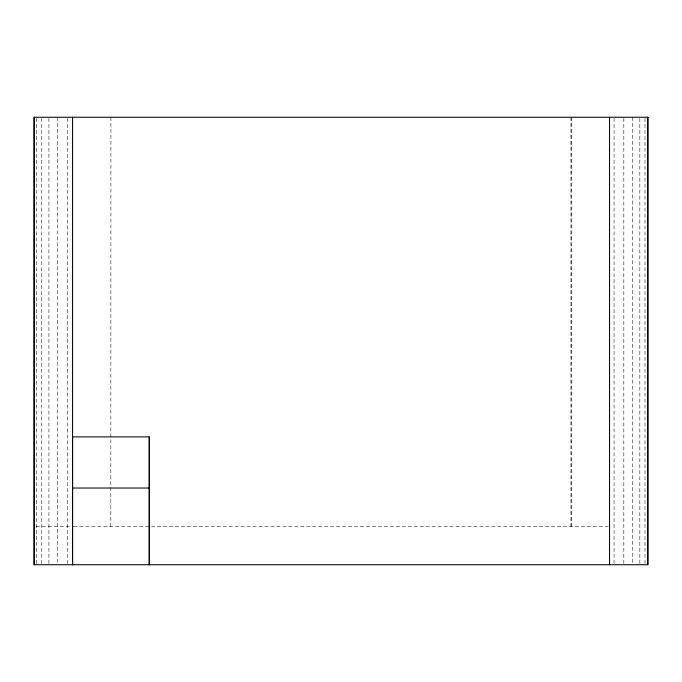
<?xml version="1.0" encoding="UTF-8"?>
<svg xmlns="http://www.w3.org/2000/svg" width="682" height="682" viewBox="0 0 682 682"><rect width="100%" height="100%" fill="white"/><g stroke="black" fill="none" stroke-linecap="round" stroke-linejoin="round"><path stroke-width="0.51" stroke-dasharray="3.41 2.56" d="M36.231 526.385L73.622 526.385M73.767 526.385L608.233 526.385M644.993 118.318L644.993 563.682M639.835 118.318L639.835 563.682M632.615 117.253L632.615 563.682M623.825 118.318L623.825 563.682M614.056 118.318L614.056 563.682M571.184 117.253L571.184 526.385M571.022 117.253L571.022 526.385M110.91 117.253L110.816 526.385M67.475 118.318L67.475 563.682M57.697 117.253L57.697 563.682M48.925 118.318L48.925 563.682M41.773 118.318L41.773 563.682M36.717 118.318L36.717 563.682"/><path stroke-width="1.02" d="M149.273 436.889L149.273 564.747L149.273 436.889L72.565 436.889L72.565 564.747L72.565 117.253M72.565 488.031L149.273 488.031M647.73 117.253L647.73 564.747M609.546 117.253L609.546 564.747M34.202 117.253L34.202 564.747M647.9 117.253L34.1 117.253L34.1 564.747L647.9 564.747L647.9 117.253"/></g></svg>
